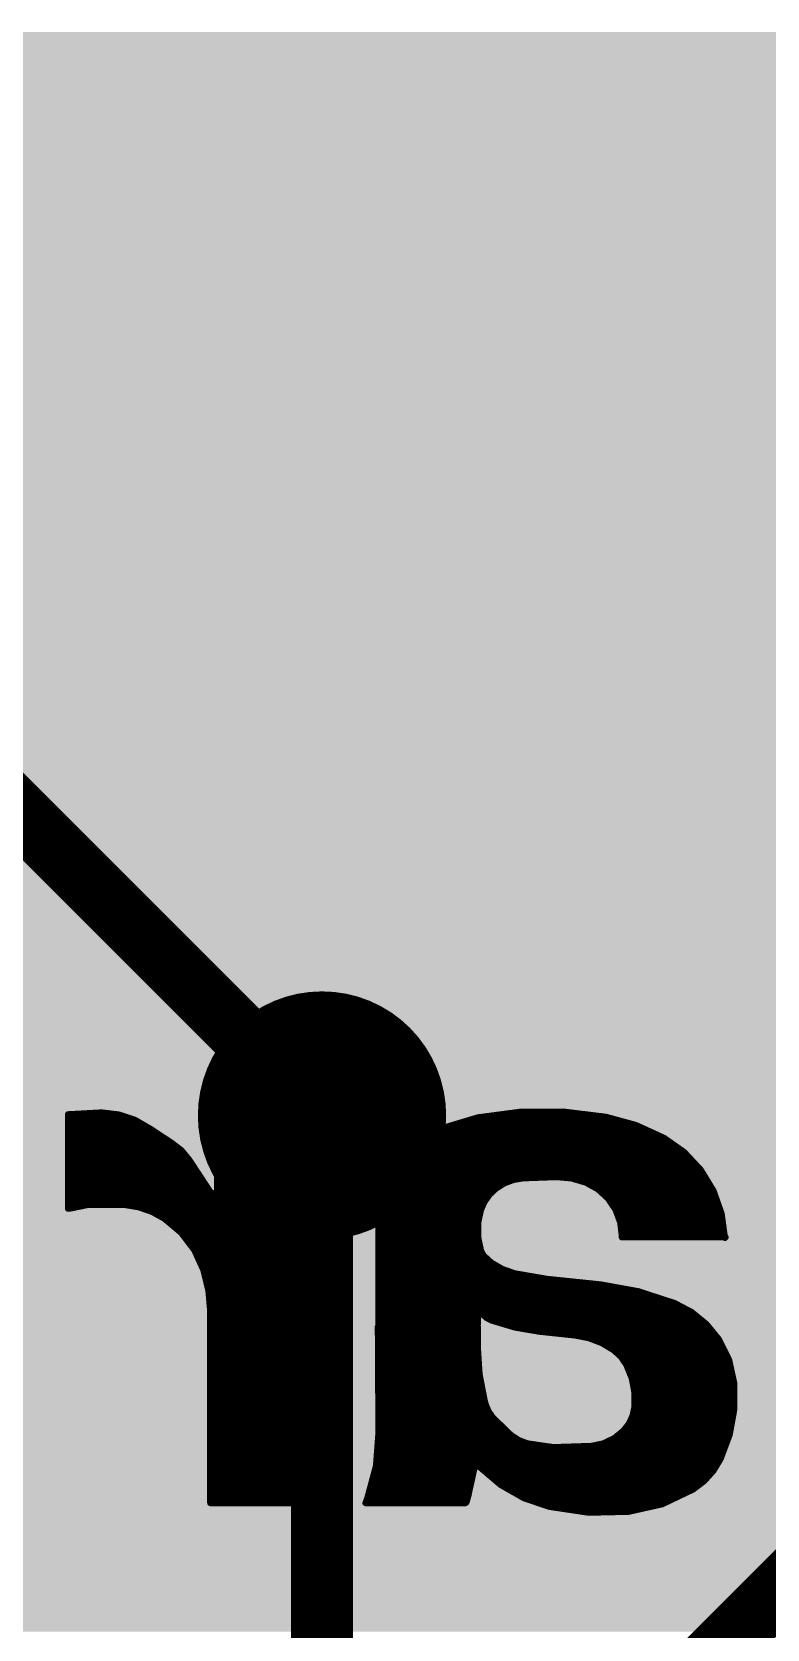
# Model space of a CAD drawing. Extents: x -29 to 78, y -15 to 28.
# Drawn here: x 22.94 to 25.95, y 11.87 to 18.4 of the extents above; entities that cross this region are included whole.
import ezdxf

# ---------------------------------------------------------------- set-up
doc = ezdxf.new("R2010")
doc.units = 0
for name, color, linetype in [('1', 12, 'CONTINUOUS'), ('16', 132, 'CONTINUOUS'), ('18', 110, 'CONTINUOUS'), ('201', 110, 'CONTINUOUS'), ('22', 40, 'CONTINUOUS'), ('44', 253, 'CONTINUOUS')]:
    doc.layers.add(name, color=color, linetype=linetype)

# ---------------------------------------------------------------- blocks, each defined once
blk = doc.blocks.new('RECT')
blk.add_solid([(-0.5, -0.5), (0.5, -0.5), (-0.5, 0.5), (0.5, 0.5)])
blk = doc.blocks.new('ROUNDV')
at = {"const_width": 0.5}
blk.add_lwpolyline([(0, -0.25, 1), (0, 0.25, 1), (0, -0.25)], format="xyb", dxfattribs=at)

msp = doc.modelspace()

# ---------------------------------------------------------------- linework, layer by layer
at = {"layer": '1', "const_width": 0.254}
for points in [[(24.13, 10.16), (30.432, 16.462)], [(24.13, 13.97), (22.032, 16.068)]]:
    msp.add_lwpolyline(points, dxfattribs=at)
at = {"layer": '1', "const_width": 0.127}
msp.add_lwpolyline([(24.0851, 13.9251, 1), (24.1749, 14.0149)], format="xyb", dxfattribs=at)
at = {"layer": '16', "const_width": 0.254}
msp.add_lwpolyline([(24.13, 6.858), (24.13, 13.97)], dxfattribs=at)
at = {"layer": '16', "const_width": 0.127}
msp.add_lwpolyline([(24.1935, 13.97, 1), (24.0665, 13.97)], format="xyb", dxfattribs=at)
at = {"layer": '22', "const_width": 0.0254}
for points in [[(23.2283, 13.9827), (23.0911, 13.9751)], [(23.0911, 13.9751), (23.0911, 13.589)], [(23.0911, 13.97), (23.3112, 13.97)], [(23.2984, 13.9743), (23.2283, 13.9827)], [(23.3653, 13.952), (23.2984, 13.9743)], [(24.7675, 13.9624), (24.9414, 13.9854)], [(24.825, 13.97), (25.2492, 13.97)], [(24.9414, 13.9854), (25.1167, 13.9862)], [(25.1167, 13.9862), (25.2908, 13.9649)], [(23.0911, 13.9446), (23.3781, 13.9446)], [(23.0911, 13.9192), (23.4221, 13.9192)], [(23.4264, 13.9167), (23.3653, 13.952)], [(23.5153, 13.8582), (23.4264, 13.9167)], [(24.0868, 13.8735), (23.7007, 13.9421)], [(23.7007, 13.9421), (23.7007, 13.655)], [(23.7007, 13.9192), (23.8296, 13.9192)], [(24.4958, 13.8506), (24.6261, 13.9199)], [(24.6248, 13.9192), (25.4406, 13.9192)], [(24.6261, 13.9199), (24.7675, 13.9624)], [(24.7083, 13.9446), (25.3654, 13.9446)], [(25.2908, 13.9649), (25.4137, 13.9315)], [(25.4137, 13.9315), (25.5295, 13.8786)], [(23.0911, 13.8938), (23.4612, 13.8938)], [(23.0911, 13.8684), (23.4998, 13.8684)], [(23.0911, 13.843), (23.5352, 13.843)], [(23.5548, 13.828), (23.5153, 13.8582)], [(23.7007, 13.8938), (23.9725, 13.8938)], [(23.7007, 13.8684), (24.0868, 13.8684)], [(23.7007, 13.843), (24.0869, 13.843)], [(24.0894, 12.385), (24.0868, 13.8735)], [(24.4396, 13.8023), (24.4958, 13.8506)], [(24.487, 13.843), (25.5802, 13.843)], [(24.5293, 13.8684), (25.544, 13.8684)], [(24.577, 13.8938), (25.4962, 13.8938)], [(25.5295, 13.8786), (25.6113, 13.8211)], [(23.0911, 13.8176), (23.5633, 13.8176)], [(23.0911, 13.7922), (23.5843, 13.7922)], [(23.5864, 13.7897), (23.5548, 13.828)], [(23.655, 13.6855), (23.5864, 13.7897)], [(23.7007, 13.8176), (24.0869, 13.8176)], [(23.7007, 13.7922), (24.0869, 13.7922)], [(24.3969, 13.7418), (24.4396, 13.8023)], [(24.4325, 13.7922), (25.6384, 13.7922)], [(24.4574, 13.8176), (25.6146, 13.8176)], [(25.6113, 13.8211), (25.6796, 13.7482)], [(23.0911, 13.7668), (23.6015, 13.7668)], [(23.0911, 13.7414), (23.6182, 13.7414)], [(23.0911, 13.716), (23.6349, 13.716)], [(23.7007, 13.7668), (24.087, 13.7668)], [(23.7007, 13.7414), (24.087, 13.7414)], [(23.7007, 13.716), (24.0871, 13.716)], [(24.3702, 13.6727), (24.3969, 13.7418)], [(24.3869, 13.716), (25.0216, 13.716)], [(24.3967, 13.7414), (25.6837, 13.7414)], [(24.4146, 13.7668), (25.6622, 13.7668)], [(24.9142, 13.7071), (24.8773, 13.6934)], [(24.953, 13.7135), (24.9142, 13.7071)], [(25.0901, 13.7185), (24.953, 13.7135)], [(25.1509, 13.713), (25.0901, 13.7185)], [(25.1175, 13.716), (25.6992, 13.716)], [(25.2095, 13.6957), (25.1509, 13.713)], [(25.6796, 13.7482), (25.7316, 13.6628)], [(23.0911, 13.6906), (23.6516, 13.6906)], [(23.0911, 13.6652), (23.6685, 13.6652)], [(23.6753, 13.655), (23.655, 13.6855)], [(23.6906, 13.65), (23.6753, 13.655)], [(23.7007, 13.655), (23.6906, 13.65)], [(23.7007, 13.6906), (24.0871, 13.6906)], [(23.7007, 13.6652), (24.0872, 13.6652)], [(24.3611, 13.5992), (24.3702, 13.6727)], [(24.3693, 13.6652), (24.8355, 13.6652)], [(24.3771, 13.6906), (24.8728, 13.6906)], [(24.8166, 13.6477), (24.7952, 13.6177)], [(24.8437, 13.6728), (24.8166, 13.6477)], [(24.8773, 13.6934), (24.8437, 13.6728)], [(25.2584, 13.6688), (25.2095, 13.6957)], [(25.2188, 13.6906), (25.7146, 13.6906)], [(25.2996, 13.6312), (25.2584, 13.6688)], [(25.2624, 13.6652), (25.7301, 13.6652)], [(25.7316, 13.6628), (25.765, 13.5686)], [(23.0911, 13.6398), (24.0872, 13.6398)], [(23.0911, 13.6144), (24.0873, 13.6144)], [(23.0911, 13.589), (23.0937, 13.589)], [(23.0911, 13.589), (23.0937, 13.589)], [(23.0937, 13.589), (23.1089, 13.5915)], [(23.1089, 13.5915), (23.1699, 13.6042)], [(23.1699, 13.6042), (23.3248, 13.6042)], [(23.3248, 13.6042), (23.381, 13.5947)], [(23.381, 13.5947), (23.4349, 13.5759)], [(23.3973, 13.589), (24.0873, 13.589)], [(23.4349, 13.5759), (23.4848, 13.5484)], [(24.3611, 13.1166), (24.3611, 13.5992)], [(24.3611, 13.589), (24.7825, 13.589)], [(24.363, 13.6144), (24.7937, 13.6144)], [(24.3661, 13.6398), (24.811, 13.6398)], [(24.7802, 13.5839), (24.7685, 13.5293)], [(24.7952, 13.6177), (24.7802, 13.5839)], [(25.2902, 13.6398), (25.7397, 13.6398)], [(25.3308, 13.5849), (25.2996, 13.6312)], [(25.3109, 13.6144), (25.7487, 13.6144)], [(25.328, 13.589), (25.7578, 13.589)], [(25.3502, 13.5326), (25.3308, 13.5849)], [(23.4572, 13.5636), (24.0873, 13.5636)], [(23.4848, 13.5484), (23.5535, 13.4907)], [(23.4969, 13.5382), (24.0874, 13.5382)], [(23.5272, 13.5128), (24.0874, 13.5128)], [(24.3611, 13.5636), (24.7759, 13.5636)], [(24.3611, 13.5382), (24.7704, 13.5382)], [(24.3611, 13.5128), (24.7685, 13.5128)], [(24.7685, 13.5293), (24.7685, 13.4734)], [(25.3387, 13.5636), (25.7657, 13.5636)], [(25.3481, 13.5382), (25.7691, 13.5382)], [(25.3568, 13.4772), (25.3502, 13.5326)], [(25.3526, 13.5128), (25.7726, 13.5128)], [(25.765, 13.5686), (25.7785, 13.4696)], [(23.5535, 13.4907), (23.6078, 13.4192)], [(23.556, 13.4874), (24.0875, 13.4874)], [(23.5753, 13.462), (24.0875, 13.462)], [(24.3611, 13.4874), (24.7685, 13.4874)], [(24.3611, 13.462), (24.771, 13.462)], [(24.7685, 13.4734), (24.7802, 13.4188)], [(25.3556, 13.4874), (25.7761, 13.4874)], [(25.3568, 13.4722), (25.3568, 13.4772)], [(25.781, 13.4722), (25.3568, 13.4722)], [(25.7785, 13.4696), (25.781, 13.4722)], [(23.5945, 13.4366), (24.0876, 13.4366)], [(23.6078, 13.4192), (23.6449, 13.3375)], [(23.6114, 13.4112), (24.0876, 13.4112)], [(23.6229, 13.3858), (24.0877, 13.3858)], [(24.3611, 13.4366), (24.7764, 13.4366)], [(24.3611, 13.4112), (24.7835, 13.4112)], [(24.3611, 13.3858), (24.804, 13.3858)], [(24.7802, 13.4188), (24.7855, 13.4068)], [(24.7855, 13.4068), (24.7929, 13.396)], [(24.7929, 13.396), (24.8234, 13.368)], [(23.6345, 13.3604), (24.0877, 13.3604)], [(23.6449, 13.3375), (23.6654, 13.2535)], [(23.6455, 13.335), (24.0877, 13.335)], [(24.3611, 13.3604), (24.8366, 13.3604)], [(24.3611, 13.335), (24.8884, 13.335)], [(24.8234, 13.368), (24.8684, 13.3421)], [(24.8684, 13.3421), (24.9174, 13.3248)], [(24.9174, 13.3248), (25.0495, 13.302)], [(23.6517, 13.3096), (24.0878, 13.3096)], [(23.6579, 13.2842), (24.0878, 13.2842)], [(23.6641, 13.2588), (24.0879, 13.2588)], [(23.6654, 13.2535), (23.6728, 13.1674)], [(24.3611, 13.3096), (25.0055, 13.3096)], [(24.3611, 13.2842), (25.2213, 13.2842)], [(24.3611, 13.2588), (25.3827, 13.2588)], [(25.0495, 13.302), (25.2705, 13.2791)], [(25.2705, 13.2791), (25.4242, 13.2513)], [(25.4242, 13.2513), (25.5727, 13.2029)], [(23.6671, 13.2334), (24.0879, 13.2334)], [(23.6693, 13.208), (24.088, 13.208)], [(24.3611, 13.2334), (25.4791, 13.2334)], [(24.3611, 13.208), (25.5571, 13.208)], [(25.5727, 13.2029), (25.6424, 13.1663)], [(23.6715, 13.1826), (24.088, 13.1826)], [(23.6728, 13.1674), (23.6728, 12.385)], [(23.6728, 13.1572), (24.0881, 13.1572)], [(23.6728, 13.1318), (24.0881, 13.1318)], [(24.3611, 13.1826), (25.6113, 13.1826)], [(24.3611, 13.1572), (24.7675, 13.1572)], [(24.3611, 13.1318), (24.7675, 13.1318)], [(24.7726, 13.1775), (24.7675, 13.1775)], [(24.7675, 13.1775), (24.7675, 13.1166)], [(24.7854, 13.1581), (24.7726, 13.1775)], [(24.8027, 13.1425), (24.7854, 13.1581)], [(24.7864, 13.1572), (25.6535, 13.1572)], [(24.8234, 13.1318), (24.8027, 13.1425)], [(24.9198, 13.103), (24.8234, 13.1318)], [(24.8234, 13.1318), (25.6846, 13.1318)], [(25.6424, 13.1663), (25.7033, 13.1165)], [(23.6728, 13.1064), (24.0881, 13.1064)], [(23.6728, 13.081), (24.0882, 13.081)], [(23.6728, 13.0556), (24.0882, 13.0556)], [(24.3611, 12.6721), (24.3586, 13.1064)], [(24.3586, 13.1064), (24.7675, 13.1064)], [(24.3587, 13.081), (24.7675, 13.081)], [(24.3589, 13.0556), (24.7675, 13.0556)], [(24.7675, 13.1166), (24.3611, 13.1166)], [(24.7675, 13.1064), (24.7675, 13.0226)], [(24.9086, 13.1064), (25.7116, 13.1064)], [(25.019, 13.0861), (24.9198, 13.103)], [(25.1638, 13.0708), (25.019, 13.0861)], [(25.0673, 13.081), (25.7323, 13.081)], [(25.2204, 13.06), (25.1638, 13.0708)], [(25.2743, 13.0395), (25.2204, 13.06)], [(25.2319, 13.0556), (25.7531, 13.0556)], [(25.7033, 13.1165), (25.7531, 13.0556)], [(25.7531, 13.0556), (25.796, 12.9694)], [(23.6728, 13.0302), (24.0883, 13.0302)], [(23.6728, 13.0048), (24.0883, 13.0048)], [(24.359, 13.0302), (24.7675, 13.0302)], [(24.3592, 13.0048), (24.7686, 13.0048)], [(24.7675, 13.0226), (24.7745, 12.9125)], [(25.3238, 13.0099), (25.2743, 13.0395)], [(25.2898, 13.0302), (25.7657, 13.0302)], [(25.3526, 12.9836), (25.3238, 13.0099)], [(25.3294, 13.0048), (25.7784, 13.0048)], [(23.6728, 12.9794), (24.0884, 12.9794)], [(23.6728, 12.954), (24.0884, 12.954)], [(23.6728, 12.9286), (24.0885, 12.9286)], [(24.3593, 12.9794), (24.7703, 12.9794)], [(24.3595, 12.954), (24.7719, 12.954)], [(24.3596, 12.9286), (24.7735, 12.9286)], [(25.3746, 12.9515), (25.3526, 12.9836)], [(25.3555, 12.9794), (25.791, 12.9794)], [(25.3729, 12.954), (25.7994, 12.954)], [(25.3976, 12.8949), (25.3746, 12.9515)], [(25.3839, 12.9286), (25.8049, 12.9286)], [(25.796, 12.9694), (25.8166, 12.8753)], [(23.6728, 12.9032), (24.0885, 12.9032)], [(23.6728, 12.8778), (24.0885, 12.8778)], [(24.3598, 12.9032), (24.7763, 12.9032)], [(24.3599, 12.8778), (24.7812, 12.8778)], [(24.7745, 12.9125), (24.7955, 12.8041)], [(25.3942, 12.9032), (25.8105, 12.9032)], [(25.4087, 12.8348), (25.3976, 12.8949)], [(25.4008, 12.8778), (25.8161, 12.8778)], [(25.8166, 12.8753), (25.8169, 12.7692)], [(23.6728, 12.8524), (24.0886, 12.8524)], [(23.6728, 12.827), (24.0886, 12.827)], [(23.6728, 12.8016), (24.0887, 12.8016)], [(24.3601, 12.8524), (24.7862, 12.8524)], [(24.3602, 12.827), (24.7911, 12.827)], [(24.3604, 12.8016), (24.7962, 12.8016)], [(24.7955, 12.8041), (24.8006, 12.7864)], [(25.4055, 12.8524), (25.8167, 12.8524)], [(25.4076, 12.7737), (25.4087, 12.8348)], [(25.4081, 12.8016), (25.8168, 12.8016)], [(25.4086, 12.827), (25.8167, 12.827)], [(23.6728, 12.7762), (24.0887, 12.7762)], [(23.6728, 12.7508), (24.0888, 12.7508)], [(24.3605, 12.7762), (24.805, 12.7762)], [(24.3606, 12.7508), (24.8181, 12.7508)], [(24.8006, 12.7864), (24.8121, 12.7596)], [(24.8121, 12.7596), (24.8285, 12.7356)], [(24.8285, 12.7356), (24.9047, 12.6619)], [(25.3853, 12.7094), (25.3999, 12.7403)], [(25.3999, 12.7403), (25.4076, 12.7737)], [(25.4023, 12.7508), (25.8135, 12.7508)], [(25.4076, 12.7762), (25.8168, 12.7762)], [(25.8169, 12.7692), (25.798, 12.6647)], [(23.6728, 12.7254), (24.0888, 12.7254)], [(23.6728, 12.7), (24.0889, 12.7)], [(23.6728, 12.6746), (24.0889, 12.6746)], [(24.3508, 12.5366), (24.3611, 12.6721)], [(24.3608, 12.7254), (24.839, 12.7254)], [(24.3609, 12.7), (24.8653, 12.7)], [(24.3611, 12.6746), (24.8916, 12.6746)], [(24.9047, 12.6619), (24.936, 12.6421)], [(25.326, 12.6506), (25.3644, 12.6822)], [(25.3552, 12.6746), (25.7998, 12.6746)], [(25.3644, 12.6822), (25.3853, 12.7094)], [(25.3781, 12.7), (25.8044, 12.7)], [(25.3928, 12.7254), (25.809, 12.7254)], [(25.798, 12.6647), (25.7607, 12.5654)], [(23.6728, 12.6492), (24.0889, 12.6492)], [(23.6728, 12.6238), (24.089, 12.6238)], [(23.6728, 12.5984), (24.089, 12.5984)], [(24.3555, 12.5984), (25.7731, 12.5984)], [(24.3574, 12.6238), (25.0063, 12.6238)], [(24.3594, 12.6492), (24.9248, 12.6492)], [(24.936, 12.6421), (24.9707, 12.6289)], [(24.9707, 12.6289), (25.0774, 12.6136)], [(25.0774, 12.6136), (25.2324, 12.6187)], [(25.2324, 12.6187), (25.2811, 12.629)], [(25.2565, 12.6238), (25.7826, 12.6238)], [(25.2811, 12.629), (25.326, 12.6506)], [(25.3231, 12.6492), (25.7922, 12.6492)], [(23.6728, 12.573), (24.0891, 12.573)], [(23.6728, 12.5476), (24.0891, 12.5476)], [(24.3154, 12.4054), (24.3508, 12.5366)], [(24.3516, 12.5476), (25.7499, 12.5476)], [(24.3535, 12.573), (25.7636, 12.573)], [(24.7597, 12.5324), (24.7549, 12.5281)], [(24.7659, 12.5343), (24.7597, 12.5324)], [(24.7723, 12.5334), (24.7659, 12.5343)], [(24.7777, 12.5298), (24.7723, 12.5334)], [(25.7607, 12.5654), (25.7315, 12.5171)], [(23.6728, 12.5222), (24.0892, 12.5222)], [(23.6728, 12.4968), (24.0892, 12.4968)], [(23.6728, 12.4714), (24.0892, 12.4714)], [(24.3332, 12.4714), (24.7411, 12.4714)], [(24.34, 12.4968), (24.7467, 12.4968)], [(24.3469, 12.5222), (24.7523, 12.5222)], [(24.7523, 12.5222), (24.7294, 12.4181)], [(24.7549, 12.5281), (24.7523, 12.5222)], [(24.861, 12.459), (24.7777, 12.5298)], [(24.7866, 12.5222), (25.7346, 12.5222)], [(24.8165, 12.4968), (25.7133, 12.4968)], [(24.8464, 12.4714), (25.6889, 12.4714)], [(25.6938, 12.4751), (25.6489, 12.4409)], [(25.7315, 12.5171), (25.6938, 12.4751)], [(23.6728, 12.446), (24.0893, 12.446)], [(23.6728, 12.4206), (24.0893, 12.4206)], [(24.3078, 12.385), (24.3154, 12.4054)], [(24.3195, 12.4206), (24.73, 12.4206)], [(24.3263, 12.446), (24.7355, 12.446)], [(24.7294, 12.4181), (24.7218, 12.3901)], [(24.9561, 12.405), (24.861, 12.459)], [(24.8839, 12.446), (25.6556, 12.446)], [(24.9286, 12.4206), (25.6064, 12.4206)], [(25.0596, 12.3698), (24.9561, 12.405)], [(25.6489, 12.4409), (25.522, 12.3803)], [(23.6728, 12.3952), (24.0894, 12.3952)], [(23.6728, 12.385), (24.0894, 12.385)], [(24.7117, 12.385), (24.3078, 12.385)], [(24.3116, 12.3952), (24.7232, 12.3952)], [(24.7159, 12.3847), (24.7117, 12.385)], [(24.7196, 12.3865), (24.7159, 12.3847)], [(24.7218, 12.3901), (24.7196, 12.3865)], [(24.9849, 12.3952), (25.5531, 12.3952)], [(25.2213, 12.3457), (25.0596, 12.3698)], [(25.0596, 12.3698), (25.4751, 12.3698)], [(25.3848, 12.3495), (25.2213, 12.3457)], [(25.522, 12.3803), (25.3848, 12.3495)]]:
    msp.add_lwpolyline(points, dxfattribs=at)
at = {"layer": '22', "const_width": 0.0127}
for points in [[(23.0907, 13.9814, 1), (23.0915, 13.9688)], [(23.0975, 13.9751, 1), (23.0847, 13.9751)], [(23.0911, 13.9764, 1), (23.0911, 13.9637)], [(23.2291, 13.989, 1), (23.2275, 13.9764)], [(23.2287, 13.9764, 1), (23.2279, 13.989)], [(23.3004, 13.9803, 1), (23.2963, 13.9683)], [(23.2976, 13.968, 1), (23.2991, 13.9806)], [(23.3112, 13.9637, 1), (23.3112, 13.9764)], [(24.825, 13.9764, 1), (24.825, 13.9637)], [(24.9413, 13.9917, 1), (24.9414, 13.979)], [(24.9422, 13.9791, 1), (24.9405, 13.9917)], [(25.1175, 13.9925, 1), (25.116, 13.9799)], [(25.1168, 13.9799, 1), (25.1167, 13.9926)], [(25.2492, 13.9637, 1), (25.2492, 13.9764)], [(23.0911, 13.951, 1), (23.0911, 13.9383)], [(23.0911, 13.9255, 1), (23.0911, 13.9129)], [(23.3685, 13.9575, 1), (23.3621, 13.9465)], [(23.3633, 13.946, 1), (23.3673, 13.958)], [(23.3781, 13.9383, 1), (23.3781, 13.951)], [(23.4299, 13.922, 1), (23.4229, 13.9114)], [(23.4221, 13.9129, 1), (23.4221, 13.9255)], [(23.4232, 13.9112, 1), (23.4296, 13.9222)], [(23.7018, 13.9484, 1), (23.6996, 13.9358)], [(23.7071, 13.9421, 1), (23.6944, 13.9421)], [(23.7007, 13.9255, 1), (23.7007, 13.9129)], [(23.8296, 13.9129, 1), (23.8296, 13.9255)], [(24.6248, 13.9255, 1), (24.6248, 13.9129)], [(24.6243, 13.926, 1), (24.628, 13.9138)], [(24.6291, 13.9143, 1), (24.6231, 13.9255)], [(24.7083, 13.951, 1), (24.7083, 13.9383)], [(24.7667, 13.9687, 1), (24.7683, 13.9561)], [(24.7693, 13.9563, 1), (24.7657, 13.9685)], [(25.2925, 13.971, 1), (25.2891, 13.9588)], [(25.29, 13.9586, 1), (25.2916, 13.9712)], [(25.3654, 13.9383, 1), (25.3654, 13.951)], [(25.4163, 13.9373, 1), (25.411, 13.9257)], [(25.412, 13.9254, 1), (25.4153, 13.9376)], [(25.4406, 13.9129, 1), (25.4406, 13.9255)], [(23.0911, 13.9002, 1), (23.0911, 13.8875)], [(23.0911, 13.8748, 1), (23.0911, 13.8621)], [(23.0911, 13.8493, 1), (23.0911, 13.8367)], [(23.4612, 13.8875, 1), (23.4612, 13.9002)], [(23.4998, 13.8621, 1), (23.4998, 13.8748)], [(23.5192, 13.8632, 1), (23.5114, 13.8532)], [(23.5118, 13.8529, 1), (23.5188, 13.8635)], [(23.5352, 13.8367, 1), (23.5352, 13.8493)], [(23.7007, 13.9002, 1), (23.7007, 13.8875)], [(23.7007, 13.8748, 1), (23.7007, 13.8621)], [(23.7007, 13.8493, 1), (23.7007, 13.8367)], [(23.9725, 13.8875, 1), (23.9725, 13.9002)], [(24.0931, 13.8735, 1), (24.0805, 13.8735)], [(24.0857, 13.8672, 1), (24.0879, 13.8798)], [(24.0868, 13.8621, 1), (24.0868, 13.8748)], [(24.0869, 13.8367, 1), (24.0869, 13.8493)], [(24.487, 13.8493, 1), (24.487, 13.8367)], [(24.4928, 13.8562, 1), (24.4988, 13.845)], [(24.4999, 13.8458, 1), (24.4917, 13.8554)], [(24.5293, 13.8748, 1), (24.5293, 13.8621)], [(24.577, 13.9002, 1), (24.577, 13.8875)], [(25.4962, 13.8875, 1), (25.4962, 13.9002)], [(25.5332, 13.8838, 1), (25.5258, 13.8734)], [(25.5269, 13.8728, 1), (25.5321, 13.8844)], [(25.544, 13.8621, 1), (25.544, 13.8748)], [(25.5802, 13.8367, 1), (25.5802, 13.8493)], [(23.0911, 13.7986, 1), (23.0911, 13.7859)], [(23.0911, 13.8239, 1), (23.0911, 13.8113)], [(23.5596, 13.832, 1), (23.5499, 13.824)], [(23.5509, 13.823, 1), (23.5586, 13.833)], [(23.5633, 13.8113, 1), (23.5633, 13.8239)], [(23.5917, 13.7932, 1), (23.5811, 13.7862)], [(23.5815, 13.7857, 1), (23.5913, 13.7937)], [(23.5843, 13.7859, 1), (23.5843, 13.7986)], [(23.7007, 13.7986, 1), (23.7007, 13.7859)], [(23.7007, 13.8239, 1), (23.7007, 13.8113)], [(24.0869, 13.8113, 1), (24.0869, 13.8239)], [(24.0869, 13.7859, 1), (24.0869, 13.7986)], [(24.4325, 13.7986, 1), (24.4325, 13.7859)], [(24.4355, 13.8071, 1), (24.4438, 13.7975)], [(24.4448, 13.7986, 1), (24.4344, 13.806)], [(24.4574, 13.8239, 1), (24.4574, 13.8113)], [(25.6159, 13.8255, 1), (25.6066, 13.8168)], [(25.6076, 13.8159, 1), (25.6149, 13.8263)], [(25.6146, 13.8113, 1), (25.6146, 13.8239)], [(25.6384, 13.7859, 1), (25.6384, 13.7986)], [(23.0911, 13.7224, 1), (23.0911, 13.7097)], [(23.0911, 13.7731, 1), (23.0911, 13.7605)], [(23.0911, 13.7477, 1), (23.0911, 13.7351)], [(23.6015, 13.7605, 1), (23.6015, 13.7731)], [(23.6182, 13.7351, 1), (23.6182, 13.7477)], [(23.6349, 13.7097, 1), (23.6349, 13.7224)], [(23.7007, 13.7224, 1), (23.7007, 13.7097)], [(23.7007, 13.7731, 1), (23.7007, 13.7605)], [(23.7007, 13.7477, 1), (23.7007, 13.7351)], [(24.087, 13.7605, 1), (24.087, 13.7731)], [(24.087, 13.7351, 1), (24.087, 13.7477)], [(24.0871, 13.7097, 1), (24.0871, 13.7224)], [(24.3869, 13.7224, 1), (24.3869, 13.7097)], [(24.3967, 13.7477, 1), (24.3967, 13.7351)], [(24.3917, 13.7455, 1), (24.4021, 13.7381)], [(24.4028, 13.7395, 1), (24.391, 13.7441)], [(24.4146, 13.7731, 1), (24.4146, 13.7605)], [(24.9131, 13.7134, 1), (24.9152, 13.7008)], [(24.9164, 13.7011, 1), (24.9119, 13.713)], [(24.9528, 13.7198, 1), (24.9532, 13.7072)], [(24.954, 13.7072, 1), (24.952, 13.7198)], [(25.0216, 13.7097, 1), (25.0216, 13.7224)], [(25.0907, 13.7248, 1), (25.0895, 13.7122)], [(25.0903, 13.7122, 1), (25.0899, 13.7248)], [(25.1175, 13.7224, 1), (25.1175, 13.7097)], [(25.1527, 13.719, 1), (25.1491, 13.7069)], [(25.1503, 13.7066, 1), (25.1515, 13.7193)], [(25.6622, 13.7605, 1), (25.6622, 13.7731)], [(25.685, 13.7515, 1), (25.6742, 13.7449)], [(25.675, 13.7438, 1), (25.6842, 13.7525)], [(25.6837, 13.7351, 1), (25.6837, 13.7477)], [(25.6992, 13.7097, 1), (25.6992, 13.7224)], [(23.0911, 13.6969, 1), (23.0911, 13.6843)], [(23.0911, 13.6715, 1), (23.0911, 13.6589)], [(23.6603, 13.689, 1), (23.6497, 13.682)], [(23.6497, 13.682, 1), (23.6603, 13.689)], [(23.6516, 13.6843, 1), (23.6516, 13.6969)], [(23.6685, 13.6589, 1), (23.6685, 13.6715)], [(23.6773, 13.661, 1), (23.6733, 13.649)], [(23.67, 13.6515, 1), (23.6806, 13.6585)], [(23.6878, 13.6557, 1), (23.6934, 13.6443)], [(23.6886, 13.644, 1), (23.6926, 13.656)], [(23.7007, 13.6969, 1), (23.7007, 13.6843)], [(23.7007, 13.6715, 1), (23.7007, 13.6589)], [(23.6944, 13.655, 1), (23.7071, 13.655)], [(23.7035, 13.6493, 1), (23.6979, 13.6607)], [(24.0871, 13.6843, 1), (24.0871, 13.6969)], [(24.0872, 13.6589, 1), (24.0872, 13.6715)], [(24.3693, 13.6715, 1), (24.3693, 13.6589)], [(24.3765, 13.6719, 1), (24.3639, 13.6735)], [(24.3643, 13.675, 1), (24.3761, 13.6704)], [(24.3771, 13.6969, 1), (24.3771, 13.6843)], [(24.8123, 13.6524, 1), (24.8209, 13.643)], [(24.8218, 13.644, 1), (24.8115, 13.6514)], [(24.8355, 13.6589, 1), (24.8355, 13.6715)], [(24.8404, 13.6782, 1), (24.847, 13.6674)], [(24.848, 13.6681, 1), (24.8394, 13.6775)], [(24.8751, 13.6993, 1), (24.8795, 13.6874)], [(24.8728, 13.6843, 1), (24.8728, 13.6969)], [(24.8806, 13.6879, 1), (24.874, 13.6988)], [(25.2126, 13.7013, 1), (25.2064, 13.6901)], [(25.2077, 13.6896, 1), (25.2113, 13.7018)], [(25.2188, 13.6969, 1), (25.2188, 13.6843)], [(25.2627, 13.6735, 1), (25.2541, 13.6641)], [(25.2553, 13.6633, 1), (25.2615, 13.6744)], [(25.2624, 13.6715, 1), (25.2624, 13.6589)], [(25.7146, 13.6843, 1), (25.7146, 13.6969)], [(25.7375, 13.6649, 1), (25.7256, 13.6607)], [(25.7261, 13.6595, 1), (25.737, 13.6661)], [(25.7301, 13.6589, 1), (25.7301, 13.6715)], [(23.0911, 13.6462, 1), (23.0911, 13.6335)], [(23.0847, 13.589, 1), (23.0975, 13.589)], [(23.0911, 13.6207, 1), (23.0911, 13.6081)], [(23.0911, 13.5953, 1), (23.0911, 13.5827)], [(23.0911, 13.5953, 1), (23.0911, 13.5827)], [(23.0927, 13.5953, 1), (23.0947, 13.5827)], [(23.0937, 13.5827, 1), (23.0937, 13.5953)], [(23.0937, 13.5827, 1), (23.0937, 13.5953)], [(23.1076, 13.5977, 1), (23.1102, 13.5853)], [(23.1099, 13.5852, 1), (23.1079, 13.5978)], [(23.1699, 13.6105, 1), (23.1699, 13.5979)], [(23.1712, 13.598, 1), (23.1686, 13.6104)], [(23.3259, 13.6105, 1), (23.3237, 13.5979)], [(23.3248, 13.5979, 1), (23.3248, 13.6105)], [(23.3831, 13.6007, 1), (23.3789, 13.5887)], [(23.38, 13.5884, 1), (23.3821, 13.6009)], [(23.3973, 13.5953, 1), (23.3973, 13.5827)], [(23.4379, 13.5815, 1), (23.4318, 13.5704)], [(23.4328, 13.5699, 1), (23.437, 13.5819)], [(24.0872, 13.6335, 1), (24.0872, 13.6462)], [(24.0873, 13.6081, 1), (24.0873, 13.6207)], [(24.0873, 13.5827, 1), (24.0873, 13.5953)], [(24.3675, 13.5992, 1), (24.3547, 13.5992)], [(24.3548, 13.6, 1), (24.3674, 13.5984)], [(24.3611, 13.5953, 1), (24.3611, 13.5827)], [(24.363, 13.6207, 1), (24.363, 13.6081)], [(24.3661, 13.6462, 1), (24.3661, 13.6335)], [(24.7744, 13.5865, 1), (24.786, 13.5813)], [(24.7864, 13.5826, 1), (24.774, 13.5852)], [(24.7825, 13.5827, 1), (24.7825, 13.5953)], [(24.79, 13.6213, 1), (24.8003, 13.614)], [(24.801, 13.6151, 1), (24.7894, 13.6202)], [(24.7937, 13.6081, 1), (24.7937, 13.6207)], [(24.811, 13.6335, 1), (24.811, 13.6462)], [(25.2902, 13.6462, 1), (25.2902, 13.6335)], [(25.3049, 13.6347, 1), (25.2943, 13.6276)], [(25.2953, 13.6265, 1), (25.3039, 13.6359)], [(25.3109, 13.6207, 1), (25.3109, 13.6081)], [(25.328, 13.5953, 1), (25.328, 13.5827)], [(25.3367, 13.5871, 1), (25.3248, 13.5827)], [(25.3255, 13.5814, 1), (25.3361, 13.5885)], [(25.7397, 13.6335, 1), (25.7397, 13.6462)], [(25.7487, 13.6081, 1), (25.7487, 13.6207)], [(25.7578, 13.5827, 1), (25.7578, 13.5953)], [(23.4572, 13.57, 1), (23.4572, 13.5573)], [(23.4889, 13.5533, 1), (23.4807, 13.5435)], [(23.4817, 13.5428, 1), (23.4879, 13.554)], [(23.4969, 13.5445, 1), (23.4969, 13.5319)], [(23.5272, 13.5191, 1), (23.5272, 13.5065)], [(24.0873, 13.5573, 1), (24.0873, 13.57)], [(24.0874, 13.5319, 1), (24.0874, 13.5445)], [(24.0874, 13.5065, 1), (24.0874, 13.5191)], [(24.3611, 13.57, 1), (24.3611, 13.5573)], [(24.3611, 13.5445, 1), (24.3611, 13.5319)], [(24.3611, 13.5191, 1), (24.3611, 13.5065)], [(24.7749, 13.5293, 1), (24.7622, 13.5293)], [(24.7623, 13.5306, 1), (24.7747, 13.528)], [(24.7685, 13.5065, 1), (24.7685, 13.5191)], [(24.7704, 13.5319, 1), (24.7704, 13.5445)], [(24.7759, 13.5573, 1), (24.7759, 13.57)], [(25.3387, 13.57, 1), (25.3387, 13.5573)], [(25.3481, 13.5445, 1), (25.3481, 13.5319)], [(25.3565, 13.5334, 1), (25.3439, 13.5319)], [(25.3443, 13.5304, 1), (25.3562, 13.5348)], [(25.3526, 13.5191, 1), (25.3526, 13.5065)], [(25.7713, 13.5695, 1), (25.7587, 13.5678)], [(25.759, 13.5665, 1), (25.771, 13.5708)], [(25.7657, 13.5573, 1), (25.7657, 13.57)], [(25.7691, 13.5319, 1), (25.7691, 13.5445)], [(25.7726, 13.5065, 1), (25.7726, 13.5191)], [(23.5586, 13.4945, 1), (23.5484, 13.4868)], [(23.5494, 13.4858, 1), (23.5576, 13.4955)], [(23.556, 13.4938, 1), (23.556, 13.4811)], [(23.5753, 13.4684, 1), (23.5753, 13.4557)], [(24.0875, 13.4811, 1), (24.0875, 13.4938)], [(24.0875, 13.4557, 1), (24.0875, 13.4684)], [(24.3611, 13.4938, 1), (24.3611, 13.4811)], [(24.3611, 13.4684, 1), (24.3611, 13.4557)], [(24.7747, 13.4747, 1), (24.7623, 13.4721)], [(24.7622, 13.4734, 1), (24.7749, 13.4734)], [(24.7685, 13.4811, 1), (24.7685, 13.4938)], [(24.771, 13.4557, 1), (24.771, 13.4684)], [(25.3556, 13.4938, 1), (25.3556, 13.4811)], [(25.3632, 13.4772, 1), (25.3504, 13.4772)], [(25.3504, 13.4722, 1), (25.3632, 13.4722)], [(25.3568, 13.4786, 1), (25.3568, 13.4659)], [(25.3505, 13.4765, 1), (25.3631, 13.4779)], [(25.7739, 13.474, 1), (25.7831, 13.4652)], [(25.7722, 13.4687, 1), (25.7848, 13.4705)], [(25.7761, 13.4811, 1), (25.7761, 13.4938)], [(25.7856, 13.4678, 1), (25.7764, 13.4766)], [(25.781, 13.4659, 1), (25.781, 13.4786)], [(23.5945, 13.4429, 1), (23.5945, 13.4303)], [(23.6135, 13.4218, 1), (23.602, 13.4166)], [(23.6027, 13.4153, 1), (23.6128, 13.423)], [(23.6114, 13.4176, 1), (23.6114, 13.4049)], [(23.6229, 13.3922, 1), (23.6229, 13.3795)], [(24.0876, 13.4303, 1), (24.0876, 13.4429)], [(24.0876, 13.4049, 1), (24.0876, 13.4176)], [(24.0877, 13.3795, 1), (24.0877, 13.3922)], [(24.3611, 13.4429, 1), (24.3611, 13.4303)], [(24.3611, 13.4176, 1), (24.3611, 13.4049)], [(24.3611, 13.3922, 1), (24.3611, 13.3795)], [(24.786, 13.4213, 1), (24.7744, 13.4163)], [(24.774, 13.4175, 1), (24.7864, 13.4201)], [(24.7764, 13.4303, 1), (24.7764, 13.4429)], [(24.7907, 13.4104, 1), (24.7802, 13.4032)], [(24.7796, 13.4042, 1), (24.7913, 13.4093)], [(24.7835, 13.4049, 1), (24.7835, 13.4176)], [(24.7972, 13.4007, 1), (24.7886, 13.3913)], [(24.7877, 13.3924, 1), (24.7981, 13.3996)], [(24.804, 13.3795, 1), (24.804, 13.3922)], [(23.6345, 13.3667, 1), (23.6345, 13.3541)], [(23.6511, 13.339, 1), (23.6387, 13.336)], [(23.6391, 13.3349, 1), (23.6507, 13.3401)], [(23.6455, 13.3414, 1), (23.6455, 13.3287)], [(24.0877, 13.3541, 1), (24.0877, 13.3667)], [(24.0877, 13.3287, 1), (24.0877, 13.3414)], [(24.3611, 13.3667, 1), (24.3611, 13.3541)], [(24.3611, 13.3414, 1), (24.3611, 13.3287)], [(24.8266, 13.3735, 1), (24.8202, 13.3625)], [(24.8191, 13.3633, 1), (24.8277, 13.3727)], [(24.8366, 13.3541, 1), (24.8366, 13.3667)], [(24.8705, 13.348, 1), (24.8663, 13.3361)], [(24.8652, 13.3365, 1), (24.8716, 13.3476)], [(24.8884, 13.3287, 1), (24.8884, 13.3414)], [(24.9185, 13.3311, 1), (24.9163, 13.3185)], [(24.9153, 13.3188, 1), (24.9195, 13.3308)], [(23.6517, 13.316, 1), (23.6517, 13.3033)], [(23.6579, 13.2905, 1), (23.6579, 13.2779)], [(23.6641, 13.2652, 1), (23.6641, 13.2525)], [(23.6717, 13.2541, 1), (23.659, 13.253)], [(23.6592, 13.252, 1), (23.6715, 13.255)], [(24.0878, 13.3033, 1), (24.0878, 13.316)], [(24.0878, 13.2779, 1), (24.0878, 13.2905)], [(24.0879, 13.2525, 1), (24.0879, 13.2652)], [(24.3611, 13.316, 1), (24.3611, 13.3033)], [(24.3611, 13.2905, 1), (24.3611, 13.2779)], [(24.3611, 13.2652, 1), (24.3611, 13.2525)], [(25.0055, 13.3033, 1), (25.0055, 13.316)], [(25.0502, 13.3083, 1), (25.0488, 13.2957)], [(25.0484, 13.2957, 1), (25.0506, 13.3083)], [(25.2213, 13.2779, 1), (25.2213, 13.2905)], [(25.2716, 13.2853, 1), (25.2694, 13.2729)], [(25.2698, 13.2728, 1), (25.2712, 13.2854)], [(25.3827, 13.2525, 1), (25.3827, 13.2652)], [(25.4262, 13.2573, 1), (25.4222, 13.2453)], [(25.4231, 13.2451, 1), (25.4253, 13.2576)], [(23.6671, 13.2398, 1), (23.6671, 13.2271)], [(23.6693, 13.2143, 1), (23.6693, 13.2017)], [(24.0879, 13.2271, 1), (24.0879, 13.2398)], [(24.088, 13.2017, 1), (24.088, 13.2143)], [(24.3611, 13.2398, 1), (24.3611, 13.2271)], [(24.3611, 13.2143, 1), (24.3611, 13.2017)], [(25.4791, 13.2271, 1), (25.4791, 13.2398)], [(25.5571, 13.2017, 1), (25.5571, 13.2143)], [(25.5757, 13.2085, 1), (25.5697, 13.1973)], [(25.5707, 13.1969, 1), (25.5747, 13.2089)], [(23.6715, 13.189, 1), (23.6715, 13.1763)], [(23.6792, 13.1674, 1), (23.6665, 13.1674)], [(23.6665, 13.1669, 1), (23.6791, 13.1679)], [(23.6728, 13.1636, 1), (23.6728, 13.1509)], [(23.6728, 13.1381, 1), (23.6728, 13.1255)], [(24.088, 13.1763, 1), (24.088, 13.189)], [(24.0881, 13.1509, 1), (24.0881, 13.1636)], [(24.0881, 13.1255, 1), (24.0881, 13.1381)], [(24.3611, 13.189, 1), (24.3611, 13.1763)], [(24.3611, 13.1636, 1), (24.3611, 13.1509)], [(24.3611, 13.1381, 1), (24.3611, 13.1255)], [(24.7739, 13.1775, 1), (24.7612, 13.1775)], [(24.7675, 13.1838, 1), (24.7675, 13.1712)], [(24.7779, 13.181, 1), (24.7673, 13.174)], [(24.7675, 13.1509, 1), (24.7675, 13.1636)], [(24.7675, 13.1255, 1), (24.7675, 13.1381)], [(24.7726, 13.1712, 1), (24.7726, 13.1838)], [(24.7897, 13.1628, 1), (24.7812, 13.1533)], [(24.7864, 13.1636, 1), (24.7864, 13.1509)], [(24.7801, 13.1546, 1), (24.7907, 13.1616)], [(24.8056, 13.1481, 1), (24.7998, 13.1369)], [(24.7985, 13.1378, 1), (24.807, 13.1472)], [(24.8252, 13.1379, 1), (24.8216, 13.1257)], [(24.8234, 13.1381, 1), (24.8234, 13.1255)], [(24.8205, 13.1262, 1), (24.8263, 13.1374)], [(25.6113, 13.1763, 1), (25.6113, 13.189)], [(25.6464, 13.1712, 1), (25.6383, 13.1614)], [(25.6394, 13.1607, 1), (25.6453, 13.1719)], [(25.6535, 13.1509, 1), (25.6535, 13.1636)], [(25.6846, 13.1255, 1), (25.6846, 13.1381)], [(23.6728, 13.1128, 1), (23.6728, 13.1001)], [(23.6728, 13.0874, 1), (23.6728, 13.0747)], [(23.6728, 13.0619, 1), (23.6728, 13.0493)], [(24.0881, 13.1001, 1), (24.0881, 13.1128)], [(24.0882, 13.0747, 1), (24.0882, 13.0874)], [(24.0882, 13.0493, 1), (24.0882, 13.0619)], [(24.3586, 13.1128, 1), (24.3586, 13.1001)], [(24.3649, 13.1064, 1), (24.3523, 13.1064)], [(24.3587, 13.0874, 1), (24.3587, 13.0747)], [(24.3589, 13.0619, 1), (24.3589, 13.0493)], [(24.3547, 13.1166, 1), (24.3675, 13.1166)], [(24.3611, 13.1229, 1), (24.3611, 13.1103)], [(24.7612, 13.1166, 1), (24.7739, 13.1166)], [(24.7739, 13.1064, 1), (24.7612, 13.1064)], [(24.7675, 13.1103, 1), (24.7675, 13.1229)], [(24.7675, 13.1001, 1), (24.7675, 13.1128)], [(24.7675, 13.0747, 1), (24.7675, 13.0874)], [(24.7675, 13.0493, 1), (24.7675, 13.0619)], [(24.9086, 13.1128, 1), (24.9086, 13.1001)], [(24.9209, 13.1093, 1), (24.9188, 13.0968)], [(24.918, 13.097, 1), (24.9216, 13.1091)], [(25.0197, 13.0924, 1), (25.0183, 13.0798)], [(25.0179, 13.0798, 1), (25.0201, 13.0924)], [(25.0673, 13.0874, 1), (25.0673, 13.0747)], [(25.165, 13.077, 1), (25.1626, 13.0646)], [(25.1631, 13.0645, 1), (25.1645, 13.0771)], [(25.2227, 13.0659, 1), (25.2182, 13.054)], [(25.2192, 13.0537, 1), (25.2216, 13.0662)], [(25.2319, 13.0619, 1), (25.2319, 13.0493)], [(25.7082, 13.1206, 1), (25.6984, 13.1125)], [(25.6993, 13.1116, 1), (25.7073, 13.1215)], [(25.7116, 13.1001, 1), (25.7116, 13.1128)], [(25.7323, 13.0747, 1), (25.7323, 13.0874)], [(25.7588, 13.0584, 1), (25.7474, 13.0528)], [(25.7482, 13.0516, 1), (25.758, 13.0596)], [(25.7531, 13.0493, 1), (25.7531, 13.0619)], [(23.6728, 13.0366, 1), (23.6728, 13.0239)], [(23.6728, 13.0112, 1), (23.6728, 12.9985)], [(24.0883, 13.0239, 1), (24.0883, 13.0366)], [(24.0883, 12.9985, 1), (24.0883, 13.0112)], [(24.359, 13.0366, 1), (24.359, 13.0239)], [(24.3592, 13.0112, 1), (24.3592, 12.9985)], [(24.7738, 13.023, 1), (24.7612, 13.0222)], [(24.7612, 13.0226, 1), (24.7739, 13.0226)], [(24.7675, 13.0239, 1), (24.7675, 13.0366)], [(24.7686, 12.9985, 1), (24.7686, 13.0112)], [(25.2776, 13.0449, 1), (25.271, 13.034)], [(25.272, 13.0335, 1), (25.2766, 13.0454)], [(25.2898, 13.0366, 1), (25.2898, 13.0239)], [(25.3281, 13.0146, 1), (25.3195, 13.0052)], [(25.3205, 13.0044, 1), (25.3271, 13.0154)], [(25.3294, 13.0112, 1), (25.3294, 12.9985)], [(25.7657, 13.0239, 1), (25.7657, 13.0366)], [(25.7784, 12.9985, 1), (25.7784, 13.0112)], [(23.6728, 12.9857, 1), (23.6728, 12.9731)], [(23.6728, 12.9604, 1), (23.6728, 12.9477)], [(23.6728, 12.935, 1), (23.6728, 12.9223)], [(24.0884, 12.9731, 1), (24.0884, 12.9857)], [(24.0884, 12.9477, 1), (24.0884, 12.9604)], [(24.0885, 12.9223, 1), (24.0885, 12.935)], [(24.3593, 12.9857, 1), (24.3593, 12.9731)], [(24.3595, 12.9604, 1), (24.3595, 12.9477)], [(24.3596, 12.935, 1), (24.3596, 12.9223)], [(24.7703, 12.9731, 1), (24.7703, 12.9857)], [(24.7719, 12.9477, 1), (24.7719, 12.9604)], [(24.7735, 12.9223, 1), (24.7735, 12.935)], [(25.3578, 12.9872, 1), (25.3473, 12.98)], [(25.3483, 12.9789, 1), (25.3568, 12.9883)], [(25.3555, 12.9857, 1), (25.3555, 12.9731)], [(25.3729, 12.9604, 1), (25.3729, 12.9477)], [(25.3805, 12.9539, 1), (25.3687, 12.9491)], [(25.3694, 12.9479, 1), (25.3798, 12.9551)], [(25.3839, 12.935, 1), (25.3839, 12.9223)], [(25.8022, 12.9707, 1), (25.7898, 12.968)], [(25.7903, 12.9665, 1), (25.8017, 12.9722)], [(25.791, 12.9731, 1), (25.791, 12.9857)], [(25.7994, 12.9477, 1), (25.7994, 12.9604)], [(25.8049, 12.9223, 1), (25.8049, 12.935)], [(23.6728, 12.9095, 1), (23.6728, 12.8969)], [(23.6728, 12.8841, 1), (23.6728, 12.8715)], [(24.0885, 12.8969, 1), (24.0885, 12.9095)], [(24.0885, 12.8715, 1), (24.0885, 12.8841)], [(24.3598, 12.9095, 1), (24.3598, 12.8969)], [(24.3599, 12.8841, 1), (24.3599, 12.8715)], [(24.7808, 12.9137, 1), (24.7683, 12.9112)], [(24.7682, 12.9121, 1), (24.7809, 12.9129)], [(24.7763, 12.8969, 1), (24.7763, 12.9095)], [(24.7812, 12.8715, 1), (24.7812, 12.8841)], [(25.3942, 12.9095, 1), (25.3942, 12.8969)], [(25.4038, 12.896, 1), (25.3913, 12.8937)], [(25.3917, 12.8925, 1), (25.4035, 12.8973)], [(25.4008, 12.8841, 1), (25.4008, 12.8715)], [(25.8229, 12.8753, 1), (25.8103, 12.8753)], [(25.8105, 12.8969, 1), (25.8105, 12.9095)], [(25.8104, 12.8739, 1), (25.8228, 12.8767)], [(25.8161, 12.8715, 1), (25.8161, 12.8841)], [(23.6728, 12.8588, 1), (23.6728, 12.8461)], [(23.6728, 12.8333, 1), (23.6728, 12.8207)], [(23.6728, 12.8079, 1), (23.6728, 12.7953)], [(24.0886, 12.8461, 1), (24.0886, 12.8588)], [(24.0886, 12.8207, 1), (24.0886, 12.8333)], [(24.0887, 12.7953, 1), (24.0887, 12.8079)], [(24.3601, 12.8588, 1), (24.3601, 12.8461)], [(24.3602, 12.8333, 1), (24.3602, 12.8207)], [(24.3604, 12.8079, 1), (24.3604, 12.7953)], [(24.7862, 12.8461, 1), (24.7862, 12.8588)], [(24.8016, 12.8059, 1), (24.7894, 12.8023)], [(24.7893, 12.8029, 1), (24.8017, 12.8053)], [(24.7911, 12.8207, 1), (24.7911, 12.8333)], [(24.7962, 12.7953, 1), (24.7962, 12.8079)], [(25.4055, 12.8588, 1), (25.4055, 12.8461)], [(25.4081, 12.8079, 1), (25.4081, 12.7953)], [(25.4086, 12.8333, 1), (25.4086, 12.8207)], [(25.4151, 12.8347, 1), (25.4024, 12.8349)], [(25.4025, 12.8336, 1), (25.415, 12.836)], [(25.8167, 12.8461, 1), (25.8167, 12.8588)], [(25.8167, 12.8207, 1), (25.8167, 12.8333)], [(25.8168, 12.7953, 1), (25.8168, 12.8079)], [(23.6728, 12.7826, 1), (23.6728, 12.7699)], [(23.6728, 12.7571, 1), (23.6728, 12.7445)], [(24.0887, 12.7699, 1), (24.0887, 12.7826)], [(24.0888, 12.7445, 1), (24.0888, 12.7571)], [(24.3605, 12.7826, 1), (24.3605, 12.7699)], [(24.3606, 12.7571, 1), (24.3606, 12.7445)], [(24.8064, 12.7889, 1), (24.7948, 12.7839)], [(24.7945, 12.7846, 1), (24.8067, 12.7882)], [(24.805, 12.7699, 1), (24.805, 12.7826)], [(24.8173, 12.7632, 1), (24.8068, 12.756)], [(24.8062, 12.7571, 1), (24.8179, 12.7621)], [(24.8181, 12.7445, 1), (24.8181, 12.7571)], [(24.8329, 12.7402, 1), (24.8241, 12.731)], [(24.8233, 12.732, 1), (24.8337, 12.7392)], [(25.3937, 12.7418, 1), (25.4061, 12.7389)], [(25.4056, 12.7376, 1), (25.3942, 12.743)], [(25.4023, 12.7571, 1), (25.4023, 12.7445)], [(25.4076, 12.7826, 1), (25.4076, 12.7699)], [(25.4013, 12.7738, 1), (25.4139, 12.7736)], [(25.4138, 12.7723, 1), (25.4014, 12.7751)], [(25.8231, 12.7681, 1), (25.8106, 12.7703)], [(25.8105, 12.7692, 1), (25.8232, 12.7692)], [(25.8135, 12.7445, 1), (25.8135, 12.7571)], [(25.8168, 12.7699, 1), (25.8168, 12.7826)], [(23.6728, 12.7317, 1), (23.6728, 12.7191)], [(23.6728, 12.7064, 1), (23.6728, 12.6937)], [(23.6728, 12.6809, 1), (23.6728, 12.6683)], [(24.0888, 12.7191, 1), (24.0888, 12.7317)], [(24.0889, 12.6937, 1), (24.0889, 12.7064)], [(24.0889, 12.6683, 1), (24.0889, 12.6809)], [(24.3608, 12.7317, 1), (24.3608, 12.7191)], [(24.3609, 12.7064, 1), (24.3609, 12.6937)], [(24.3611, 12.6809, 1), (24.3611, 12.6683)], [(24.3674, 12.6716, 1), (24.3548, 12.6726)], [(24.3548, 12.6721, 1), (24.3674, 12.6721)], [(24.839, 12.7191, 1), (24.839, 12.7317)], [(24.8653, 12.6937, 1), (24.8653, 12.7064)], [(24.8916, 12.6683, 1), (24.8916, 12.6809)], [(24.9081, 12.6673, 1), (24.9013, 12.6565)], [(25.3552, 12.6809, 1), (25.3552, 12.6683)], [(25.3594, 12.6861, 1), (25.3694, 12.6783)], [(25.3684, 12.6773, 1), (25.3604, 12.6871)], [(25.3781, 12.7064, 1), (25.3781, 12.6937)], [(25.3795, 12.7121, 1), (25.391, 12.7066)], [(25.3903, 12.7055, 1), (25.3802, 12.7132)], [(25.3928, 12.7317, 1), (25.3928, 12.7191)], [(25.804, 12.6625, 1), (25.7921, 12.667)], [(25.7998, 12.6683, 1), (25.7998, 12.6809)], [(25.8044, 12.6937, 1), (25.8044, 12.7064)], [(25.809, 12.7191, 1), (25.809, 12.7317)], [(23.6728, 12.6555, 1), (23.6728, 12.6429)], [(23.6728, 12.6302, 1), (23.6728, 12.6175)], [(23.6728, 12.6047, 1), (23.6728, 12.5921)], [(24.0889, 12.6429, 1), (24.0889, 12.6555)], [(24.089, 12.6175, 1), (24.089, 12.6302)], [(24.089, 12.5921, 1), (24.089, 12.6047)], [(24.3555, 12.6047, 1), (24.3555, 12.5921)], [(24.3574, 12.6302, 1), (24.3574, 12.6175)], [(24.3594, 12.6555, 1), (24.3594, 12.6429)], [(24.9003, 12.6573, 1), (24.9091, 12.6665)], [(24.9248, 12.6429, 1), (24.9248, 12.6555)], [(24.9383, 12.648, 1), (24.9338, 12.6361)], [(24.9326, 12.6367, 1), (24.9394, 12.6474)], [(24.9716, 12.6352, 1), (24.9698, 12.6226)], [(24.9684, 12.623, 1), (24.973, 12.6348)], [(25.0063, 12.6175, 1), (25.0063, 12.6302)], [(25.0772, 12.6199, 1), (25.0776, 12.6073)], [(25.0765, 12.6073, 1), (25.0783, 12.6199)], [(25.2311, 12.6249, 1), (25.2337, 12.6125)], [(25.2326, 12.6124, 1), (25.2322, 12.625)], [(25.2565, 12.6302, 1), (25.2565, 12.6175)], [(25.2783, 12.6347, 1), (25.2839, 12.6233)], [(25.2824, 12.6228, 1), (25.2798, 12.6352)], [(25.3231, 12.6555, 1), (25.3231, 12.6429)], [(25.3219, 12.6555, 1), (25.33, 12.6457)], [(25.3287, 12.6449, 1), (25.3232, 12.6563)], [(25.7731, 12.5921, 1), (25.7731, 12.6047)], [(25.7826, 12.6175, 1), (25.7826, 12.6302)], [(25.7918, 12.6659, 1), (25.8043, 12.6636)], [(25.7922, 12.6429, 1), (25.7922, 12.6555)], [(23.6728, 12.5793, 1), (23.6728, 12.5667)], [(23.6728, 12.554, 1), (23.6728, 12.5413)], [(24.0891, 12.5667, 1), (24.0891, 12.5793)], [(24.0891, 12.5413, 1), (24.0891, 12.554)], [(24.3444, 12.5371, 1), (24.3571, 12.5361)], [(24.3569, 12.535, 1), (24.3446, 12.5383)], [(24.3516, 12.554, 1), (24.3516, 12.5413)], [(24.3535, 12.5793, 1), (24.3535, 12.5667)], [(24.7579, 12.5385, 1), (24.7615, 12.5264)], [(24.7639, 12.5277, 1), (24.7555, 12.5372)], [(24.7668, 12.5406, 1), (24.765, 12.528)], [(24.7677, 12.5282, 1), (24.7641, 12.5404)], [(24.7758, 12.5387, 1), (24.7688, 12.5281)], [(24.7714, 12.5271, 1), (24.7732, 12.5396)], [(25.7499, 12.5413, 1), (25.7499, 12.554)], [(25.7548, 12.5676, 1), (25.7666, 12.5632)], [(25.7661, 12.5621, 1), (25.7553, 12.5687)], [(25.7636, 12.5667, 1), (25.7636, 12.5793)], [(23.6728, 12.5285, 1), (23.6728, 12.5159)], [(23.6728, 12.5031, 1), (23.6728, 12.4905)], [(23.6728, 12.4778, 1), (23.6728, 12.4651)], [(24.0892, 12.5159, 1), (24.0892, 12.5285)], [(24.0892, 12.4905, 1), (24.0892, 12.5031)], [(24.0892, 12.4651, 1), (24.0892, 12.4778)], [(24.3332, 12.4778, 1), (24.3332, 12.4651)], [(24.34, 12.5031, 1), (24.34, 12.4905)], [(24.3469, 12.5285, 1), (24.3469, 12.5159)], [(24.7411, 12.4651, 1), (24.7411, 12.4778)], [(24.7465, 12.5247, 1), (24.7581, 12.5197)], [(24.7585, 12.5208, 1), (24.7461, 12.5236)], [(24.7467, 12.4905, 1), (24.7467, 12.5031)], [(24.7506, 12.5329, 1), (24.7591, 12.5234)], [(24.7607, 12.5256, 1), (24.749, 12.5307)], [(24.7523, 12.5159, 1), (24.7523, 12.5285)], [(24.7818, 12.5346, 1), (24.7736, 12.525)], [(24.7742, 12.5245, 1), (24.7812, 12.5351)], [(24.7866, 12.5285, 1), (24.7866, 12.5159)], [(24.8165, 12.5031, 1), (24.8165, 12.4905)], [(24.8464, 12.4778, 1), (24.8464, 12.4651)], [(25.6891, 12.4794, 1), (25.6985, 12.4709)], [(25.6889, 12.4651, 1), (25.6889, 12.4778)], [(25.6976, 12.4701, 1), (25.6899, 12.4802)], [(25.7133, 12.4905, 1), (25.7133, 12.5031)], [(25.7261, 12.5204, 1), (25.7369, 12.5138)], [(25.7362, 12.5129, 1), (25.7268, 12.5213)], [(25.7346, 12.5159, 1), (25.7346, 12.5285)], [(23.6728, 12.4523, 1), (23.6728, 12.4397)], [(23.6728, 12.4269, 1), (23.6728, 12.4143)], [(24.0893, 12.4397, 1), (24.0893, 12.4523)], [(24.0893, 12.4143, 1), (24.0893, 12.4269)], [(24.3093, 12.4071, 1), (24.3215, 12.4037)], [(24.3214, 12.4032, 1), (24.3094, 12.4076)], [(24.3195, 12.4269, 1), (24.3195, 12.4143)], [(24.3263, 12.4523, 1), (24.3263, 12.4397)], [(24.7232, 12.4195, 1), (24.7356, 12.4167)], [(24.7355, 12.4164, 1), (24.7233, 12.4198)], [(24.73, 12.4143, 1), (24.73, 12.4269)], [(24.7355, 12.4397, 1), (24.7355, 12.4523)], [(24.8641, 12.4645, 1), (24.8579, 12.4534)], [(24.8569, 12.4541, 1), (24.8651, 12.4638)], [(24.8839, 12.4523, 1), (24.8839, 12.4397)], [(24.9286, 12.4269, 1), (24.9286, 12.4143)], [(24.9581, 12.411, 1), (24.954, 12.399)], [(24.9529, 12.3995, 1), (24.9592, 12.4105)], [(25.6064, 12.4143, 1), (25.6064, 12.4269)], [(25.6451, 12.446, 1), (25.6527, 12.4358)], [(25.6516, 12.4352, 1), (25.6462, 12.4466)], [(25.6556, 12.4397, 1), (25.6556, 12.4523)], [(23.6728, 12.4016, 1), (23.6728, 12.3889)], [(23.6728, 12.3913, 1), (23.6728, 12.3787)], [(23.6665, 12.385, 1), (23.6792, 12.385)], [(24.0831, 12.385, 1), (24.0957, 12.385)], [(24.0894, 12.3889, 1), (24.0894, 12.4016)], [(24.0894, 12.3787, 1), (24.0894, 12.3913)], [(24.3078, 12.3913, 1), (24.3078, 12.3787)], [(24.3018, 12.3872, 1), (24.3138, 12.3828)], [(24.3116, 12.4016, 1), (24.3116, 12.3889)], [(24.7122, 12.3913, 1), (24.7112, 12.3787)], [(24.713, 12.3903, 1), (24.7187, 12.379)], [(24.7117, 12.3787, 1), (24.7117, 12.3913)], [(24.7142, 12.3899, 1), (24.725, 12.3832)], [(24.7153, 12.3783, 1), (24.7164, 12.391)], [(24.7157, 12.3918, 1), (24.7279, 12.3884)], [(24.7272, 12.3868, 1), (24.7164, 12.3934)], [(24.7225, 12.3809, 1), (24.7167, 12.3922)], [(24.7232, 12.3889, 1), (24.7232, 12.4016)], [(24.9849, 12.4016, 1), (24.9849, 12.3889)], [(25.0596, 12.3762, 1), (25.0596, 12.3635)], [(25.0605, 12.3761, 1), (25.0587, 12.3635)], [(25.0576, 12.3638, 1), (25.0616, 12.3758)], [(25.2212, 12.352, 1), (25.2215, 12.3393)], [(25.2204, 12.3394, 1), (25.2223, 12.352)], [(25.3834, 12.3557, 1), (25.3862, 12.3433)], [(25.3849, 12.3432, 1), (25.3847, 12.3558)], [(25.4751, 12.3635, 1), (25.4751, 12.3762)], [(25.5193, 12.3861, 1), (25.5247, 12.3746)], [(25.5234, 12.3741, 1), (25.5206, 12.3865)], [(25.5531, 12.3889, 1), (25.5531, 12.4016)]]:
    msp.add_lwpolyline(points, format="xyb", dxfattribs=at)
at = {"layer": '44'}
msp.add_circle((24.13, 13.97), 0.254, dxfattribs=at)

# ---------------------------------------------------------------- block references
at = {"layer": '18', "xscale": 1.016, "yscale": 1.016}
msp.add_blockref('ROUNDV', (24.13, 13.97), dxfattribs=at)
msp.add_blockref('ROUNDV', (24.13, 13.97), dxfattribs=at)
at = {"layer": '201'}
for p, xscale, yscale in [((17.9933, 18.3439), 36.1036, 0.1168), ((17.9933, 18.2271), 36.1036, 0.1169), ((17.9933, 18.1102), 36.1036, 0.1168), ((17.9933, 17.9934), 36.1036, 0.1168), ((17.9933, 17.8766), 36.1036, 0.1169), ((17.9933, 17.7597), 36.1036, 0.1168), ((17.9933, 17.6428), 36.1036, 0.1169), ((17.9933, 17.526), 36.1036, 0.1168), ((17.9933, 17.4092), 36.1036, 0.1168), ((17.9933, 17.2924), 36.1036, 0.1169), ((17.9933, 17.1755), 36.1036, 0.1168), ((17.9933, 17.0587), 36.1036, 0.1169), ((17.9933, 16.9418), 36.1036, 0.1168), ((17.9933, 16.825), 36.1036, 0.1168), ((17.9933, 16.7081), 36.1036, 0.1169), ((17.9933, 16.5913), 36.1036, 0.1168), ((17.9349, 16.4745), 35.9867, 0.1169), ((17.9349, 16.3576), 35.9867, 0.1168), ((17.9349, 16.2408), 35.9867, 0.1168), ((17.9349, 16.124), 35.9867, 0.1169), ((17.9933, 16.0071), 36.1036, 0.1168), ((17.9933, 15.8902), 36.1036, 0.1169), ((17.9349, 15.7734), 35.9867, 0.1168), ((17.9933, 15.6566), 36.1036, 0.1168), ((17.9933, 15.5398), 36.1036, 0.1169), ((17.9933, 15.4229), 36.1036, 0.1168), ((17.9933, 15.3061), 36.1036, 0.1169), ((17.9933, 15.1892), 36.1036, 0.1168), ((17.9933, 15.0724), 36.1036, 0.1168), ((17.9933, 14.9556), 36.1036, 0.1169), ((17.9933, 14.8387), 36.1036, 0.1168), ((17.9933, 14.7218), 36.1036, 0.1169), ((17.9933, 14.605), 36.1036, 0.1168), ((17.9933, 14.4882), 36.1036, 0.1168), ((17.9933, 14.3714), 36.1036, 0.1169), ((17.9933, 14.2545), 36.1036, 0.1168), ((17.9933, 14.1377), 36.1036, 0.1169), ((17.9933, 14.0208), 36.1036, 0.1168), ((17.9933, 13.904), 36.1036, 0.1168), ((17.9933, 13.7872), 36.1036, 0.1169), ((17.9349, 13.6703), 35.9867, 0.1168), ((17.9349, 13.5534), 35.9867, 0.1169), ((17.9349, 13.4366), 35.9867, 0.1168), ((17.9349, 13.3198), 35.9867, 0.1168), ((17.9349, 13.203), 35.9867, 0.1169), ((17.9349, 13.0861), 35.9867, 0.1168), ((17.9349, 12.9693), 35.9867, 0.1169), ((17.9349, 12.8524), 35.9867, 0.1168), ((17.9349, 12.7356), 35.9867, 0.1168), ((17.9349, 12.6188), 35.9867, 0.1169), ((17.9349, 12.5019), 35.9867, 0.1168), ((17.9349, 12.3851), 35.9867, 0.1169), ((17.9349, 12.2682), 35.9867, 0.1168), ((17.9349, 12.1514), 35.9867, 0.1168), ((17.9349, 12.0346), 35.9867, 0.1169), ((17.9349, 11.9177), 35.9867, 0.1168)]:
    msp.add_blockref('RECT', p, dxfattribs=dict(at, xscale=xscale, yscale=yscale))

doc.saveas('drawing.dxf')
